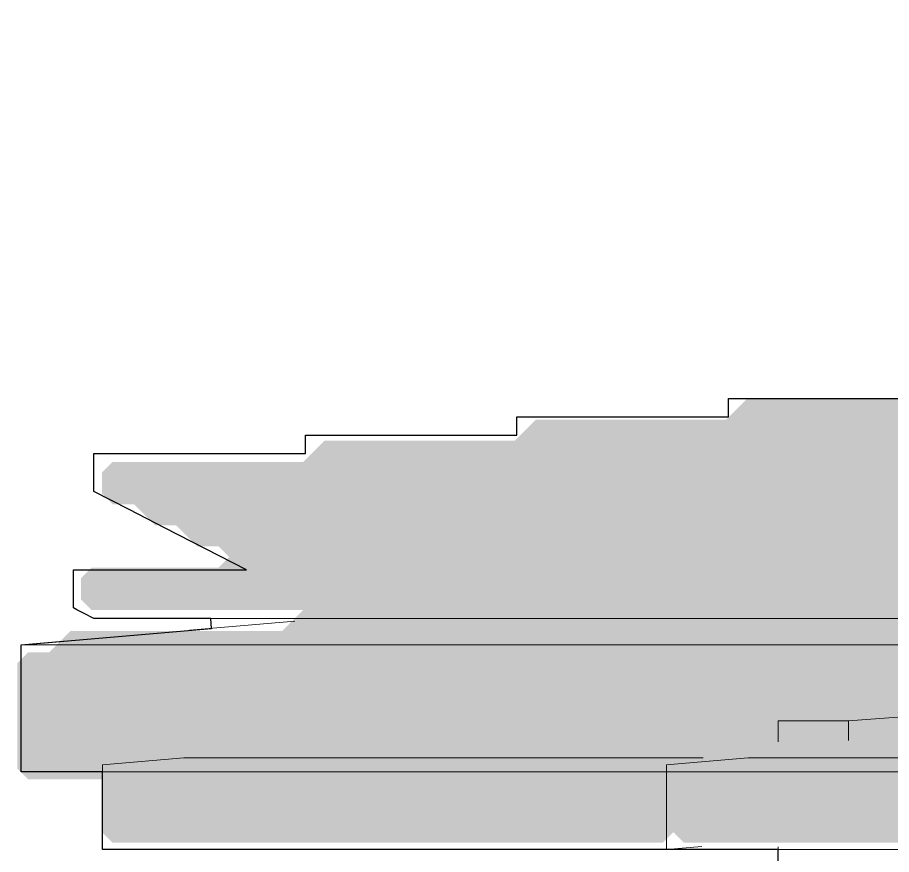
# Model space of a CAD drawing. Header units: millimetres. Extents: x 0 to 84100, y 0 to 59400.
# Drawn here: x 33900.3 to 34313.4, y 34917.6 to 35313.1 of the extents above; entities that cross this region are included whole.
import ezdxf

# ---------------------------------------------------------------- set-up
doc = ezdxf.new("R2010")
doc.units = ezdxf.units.MM
for name, color, linetype, lineweight in [('09_立面の外形', 7, 'Continuous', 30), ('10_見えがかり', 7, 'Continuous', 13), ('12_見えがかり（ガラス）', 5, 'Continuous', 9)]:
    doc.layers.add(name, color=color, linetype=linetype, lineweight=lineweight)

msp = doc.modelspace()

# ---------------------------------------------------------------- hatches: boundary and pattern name
at = {"layer": '10_見えがかり', "true_color": 0xe9dcc4}
for points in [[(44335.32, 35303.14), (44345.32, 35303.14), (44355.32, 35293.14), (44375.32, 35293.14), (44380.32, 35288.14), (44385.32, 35283.14), (44395.32, 35283.14), (44405.32, 35273.14), (44415.32, 35273.14), (44420.32, 35268.14), (44420.32, 35248.14), (44415.32, 35243.14), (44335.32, 35243.14), (44325.32, 35253.14), (44320.32, 35248.14), (44320.32, 35238.14), (44315.32, 35233.14), (44235.32, 35233.14), (44225.32, 35243.14), (44215.32, 35233.14), (44115.32, 35233.14), (44105.32, 35223.14), (44015.32, 35223.14), (44005.32, 35213.14), (43905.32, 35213.14), (43895.32, 35203.14), (43805.32, 35203.14), (43795.32, 35193.14), (43705.32, 35193.14), (43695.32, 35183.14), (43595.32, 35183.14), (43585.32, 35173.14), (43495.32, 35173.14), (43485.32, 35163.14), (43285.32, 35163.14), (43275.32, 35153.14), (43185.32, 35153.14), (43175.32, 35143.14), (43075.32, 35143.14), (43065.32, 35133.14), (42975.32, 35133.14), (42965.32, 35123.14), (42865.32, 35123.14), (42855.32, 35113.14), (42765.32, 35113.14), (42755.32, 35103.14), (42555.32, 35103.14), (42545.32, 35093.14), (42455.32, 35093.14), (42445.32, 35083.14), (42345.32, 35083.14), (42335.32, 35073.14), (42245.32, 35073.14), (42235.32, 35063.14), (42145.32, 35063.14), (42135.32, 35053.14), (42035.32, 35053.14), (42025.32, 35043.14), (41935.32, 35043.14), (41925.32, 35033.14), (34035.32, 35033.14), (33935.32, 35033.14), (33930.32, 35038.14), (33930.32, 35048.14), (33935.32, 35053.14), (33995.32, 35053.14), (34000.32, 35058.14), (33995.32, 35063.14), (33985.32, 35063.14), (33975.32, 35073.14), (33965.32, 35073.14), (33955.32, 35083.14), (33945.32, 35083.14), (33940.32, 35088.14), (33940.32, 35098.14), (33945.32, 35103.14), (34035.32, 35103.14), (34045.32, 35113.14), (34135.32, 35113.14), (34145.32, 35123.14), (34235.32, 35123.14), (34245.32, 35133.14), (34335.32, 35133.14), (34345.32, 35143.14), (34435.32, 35143.14), (34445.32, 35153.14), (34535.32, 35153.14), (34545.32, 35163.14), (34735.32, 35163.14), (34745.32, 35173.14), (34835.32, 35173.14), (34845.32, 35183.14), (34935.32, 35183.14), (34945.32, 35193.14), (35035.32, 35193.14), (35045.32, 35203.14), (35135.32, 35203.14), (35145.32, 35213.14), (35235.32, 35213.14), (35245.32, 35223.14), (35335.32, 35223.14), (35345.32, 35233.14), (35535.32, 35233.14), (35545.32, 35243.14), (35635.32, 35243.14), (35645.32, 35253.14), (35735.32, 35253.14), (35745.32, 35263.14), (35835.32, 35263.14), (35845.32, 35273.14), (35935.32, 35273.14), (35945.32, 35283.14), (36035.32, 35283.14), (36045.32, 35293.14), (36235.32, 35293.14), (36245.32, 35303.14), (36335.32, 35303.14), (36345.32, 35313.14), (40995.32, 35313.14), (41005.32, 35303.14), (41015.32, 35303.14), (41025.32, 35293.14), (44005.32, 35293.14), (44015.32, 35283.14), (44025.32, 35283.14), (44035.32, 35293.14), (44125.32, 35293.14), (44135.32, 35303.14), (44225.32, 35303.14), (44235.32, 35313.14), (44325.32, 35313.14)], [(34210.32, 34928.14), (34205.32, 34923.14), (33945.32, 34923.14), (33940.32, 34928.14), (33940.32, 34953.14), (34210.32, 34953.14)], [(34470.32, 34928.14), (34465.32, 34923.14), (34215.32, 34923.14), (34210.32, 34928.14), (34210.32, 34953.14), (34470.32, 34953.14)]]:
    msp.add_hatch(color=8, dxfattribs=at).paths.add_polyline_path(points)
at = {"layer": '12_見えがかり（ガラス）', "true_color": 0xdce9f2}
msp.add_hatch(color=8, dxfattribs=at).paths.add_polyline_path([(44435.32, 35233.14), (44440.32, 35228.14), (44440.32, 35178.14), (44435.32, 35173.14), (44335.32, 35173.14), (44325.32, 35163.14), (44215.32, 35163.14), (44205.32, 35153.14), (44095.32, 35153.14), (44085.32, 35143.14), (43975.32, 35143.14), (43965.32, 35133.14), (43855.32, 35133.14), (43845.32, 35123.14), (43735.32, 35123.14), (43725.32, 35113.14), (43615.32, 35113.14), (43605.32, 35103.14), (43495.32, 35103.14), (43485.32, 35093.14), (43375.32, 35093.14), (43365.32, 35083.14), (43255.32, 35083.14), (43245.32, 35073.14), (43135.32, 35073.14), (43125.32, 35063.14), (43015.32, 35063.14), (43005.32, 35053.14), (42895.32, 35053.14), (42885.32, 35043.14), (42775.32, 35043.14), (42765.32, 35033.14), (42655.32, 35033.14), (42645.32, 35023.14), (42535.32, 35023.14), (42525.32, 35013.14), (42415.32, 35013.14), (42405.32, 35003.14), (42295.32, 35003.14), (42285.32, 34993.14), (42175.32, 34993.14), (42165.32, 34983.14), (42055.32, 34983.14), (42045.32, 34973.14), (41935.32, 34973.14), (41925.32, 34963.14), (41815.32, 34963.14), (41805.32, 34953.14), (33905.32, 34953.14), (33900.32, 34958.14), (33900.32, 35008.14), (33905.32, 35013.14), (33915.32, 35013.14), (33925.32, 35023.14), (34025.32, 35023.14), (34035.32, 35033.14), (41925.32, 35033.14), (41935.32, 35043.14), (42025.32, 35043.14), (42035.32, 35053.14), (42135.32, 35053.14), (42145.32, 35063.14), (42235.32, 35063.14), (42245.32, 35073.14), (42335.32, 35073.14), (42345.32, 35083.14), (42445.32, 35083.14), (42455.32, 35093.14), (42545.32, 35093.14), (42555.32, 35103.14), (42755.32, 35103.14), (42765.32, 35113.14), (42855.32, 35113.14), (42865.32, 35123.14), (42965.32, 35123.14), (42975.32, 35133.14), (43065.32, 35133.14), (43075.32, 35143.14), (43175.32, 35143.14), (43185.32, 35153.14), (43275.32, 35153.14), (43285.32, 35163.14), (43485.32, 35163.14), (43495.32, 35173.14), (43585.32, 35173.14), (43595.32, 35183.14), (43695.32, 35183.14), (43705.32, 35193.14), (43795.32, 35193.14), (43805.32, 35203.14), (43895.32, 35203.14), (43905.32, 35213.14), (44115.32, 35213.14), (44125.32, 35223.14), (44235.32, 35223.14), (44245.32, 35233.14)])

# ---------------------------------------------------------------- linework, layer by layer
at = {"layer": '09_立面の外形'}
msp.add_lwpolyline([(34259.84, 34773.14), (34259.84, 34919.97), (33940.44, 34919.97), (33940.44, 34956.64), (33902.01, 34956.64), (33902.01, 35016.64), (33991.94, 35024.44), (33991.73, 35029.14), (33936.37, 35029.14), (33934.77, 35029.96), (33933.16, 35030.79), (33931.56, 35031.61), (33929.96, 35032.43), (33928.36, 35033.26), (33926.76, 35034.08), (33926.76, 35052.08), (34008.56, 35052.08), (33969.74, 35072.03), (33953.09, 35080.59), (33936.44, 35089.15), (33936.44, 35107.15), (34036.4, 35107.15), (34036.4, 35115.81), (34136.35, 35115.81), (34136.35, 35124.48), (34236.31, 35124.48), (34236.31, 35133.15), (34336.27, 35133.15)], dxfattribs=at)
at = {"layer": '10_見えがかり'}
for points in [[(33936.44, 35107.15), (34036.4, 35107.15), (34036.4, 35115.81), (34136.35, 35115.81), (34136.35, 35124.48), (34236.31, 35124.48), (34236.31, 35133.15), (34336.27, 35133.15)], [(37403.31, 35029.14), (35790.91, 35029.14), (33936.37, 35029.14), (33934.77, 35029.96), (33933.16, 35030.79), (33931.56, 35031.61), (33929.96, 35032.43), (33928.36, 35033.26), (33926.76, 35034.08), (33926.76, 35052.08), (34008.56, 35052.08), (34003.03, 35054.92), (33969.74, 35072.03), (33953.09, 35080.59), (33936.44, 35089.15), (33936.44, 35107.15)], [(34860.94, 35022.92), (34292.97, 34980.81)], [(34259.84, 34980.81), (34292.97, 34980.81)], [(34259.84, 34980.81), (34259.84, 34970.87)], [(34292.97, 34971.43), (34292.97, 34980.81)], [(33940.44, 34919.97), (33940.44, 34959.97), (33978.92, 34963.31), (34224.39, 34963.31)], [(34207.05, 34919.97), (34207.05, 34959.97), (34245.57, 34963.31), (34484.39, 34963.31)], [(34223.72, 34921.41), (34207.07, 34919.97), (33940.44, 34919.97)], [(34483.63, 34921.22), (34469.18, 34919.97), (34207.05, 34919.97)], [(34259.84, 34921.17), (34259.84, 34682.6)]]:
    msp.add_lwpolyline(points, dxfattribs=at)
at = {"layer": '12_見えがかり（ガラス）'}
for points in [[(34031.46, 35027.86), (33981.67, 35023.55)], [(33921.93, 35018.37), (33902.01, 35016.64)], [(33902.01, 34956.64), (33902.01, 35016.64)], [(34164.16, 35016.64), (33902.01, 35016.64)], [(34421.96, 35016.64), (34164.16, 35016.64)], [(34164.16, 34956.64), (33902.01, 34956.64)], [(34421.96, 34956.64), (34164.16, 34956.64)]]:
    msp.add_lwpolyline(points, dxfattribs=at)

doc.saveas('drawing.dxf')
